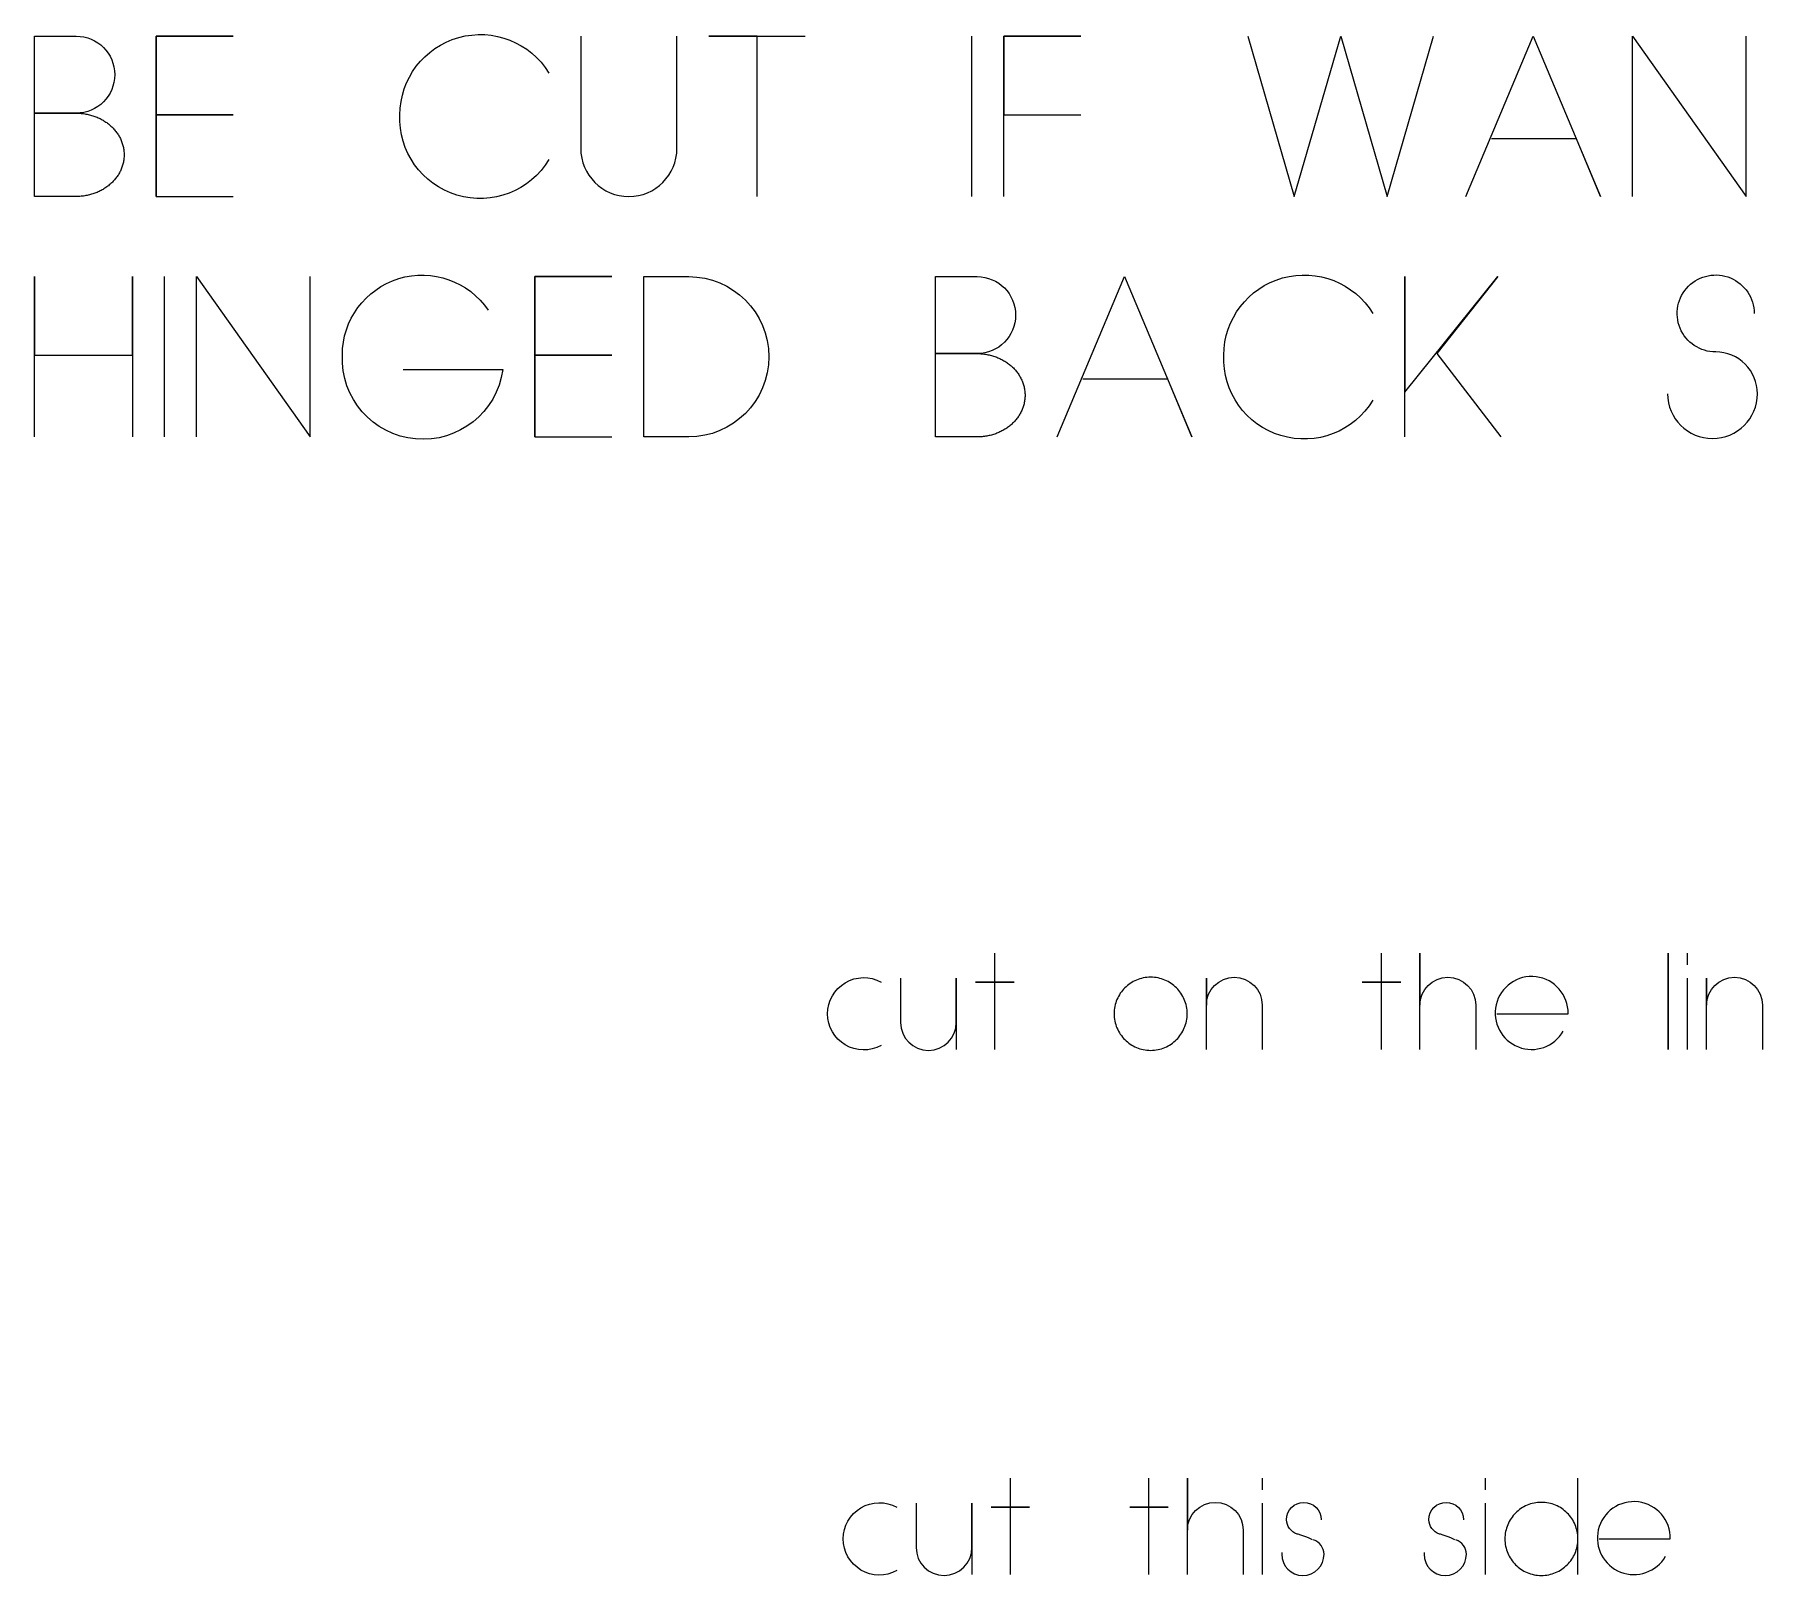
# Model space of a CAD drawing. Extents: x -841 to 5272, y -506 to 2808.
# Drawn here: x -841 to -302, y 431 to 911 of the extents above; entities that cross this region are included whole.
import ezdxf

# ---------------------------------------------------------------- set-up
doc = ezdxf.new("R2010")
doc.units = 0
doc.layers.add('T5_LOGOLAYER_2', color=18, linetype='CONTINUOUS')
doc.layers.add('T5_LOGOLAYER_21', color=18, linetype='CONTINUOUS')

msp = doc.modelspace()

# ---------------------------------------------------------------- linework, layer by layer
at = {"layer": 'T5_LOGOLAYER_2'}
for points in [[(-841.23, 860.84), (-841.23, 910.84), (-828.23, 910.84, -1), (-828.23, 886.84), (-841.23, 886.84), (-828.23, 886.84), (-827.84, 886.83), (-827.46, 886.82), (-827.08, 886.8), (-826.7, 886.77), (-826.32, 886.73), (-825.95, 886.69), (-825.58, 886.63), (-825.22, 886.57), (-824.85, 886.5), (-824.49, 886.43), (-824.14, 886.34), (-823.79, 886.25), (-823.44, 886.15), (-823.09, 886.05), (-822.75, 885.94), (-822.41, 885.82), (-822.08, 885.69), (-821.75, 885.56), (-821.43, 885.42), (-821.11, 885.27), (-820.79, 885.12), (-820.48, 884.96), (-820.18, 884.79), (-819.88, 884.62), (-819.58, 884.44), (-819.29, 884.26), (-819.01, 884.07), (-818.73, 883.87), (-818.45, 883.67), (-818.18, 883.46), (-817.92, 883.25), (-817.67, 883.03), (-817.42, 882.81), (-817.17, 882.58), (-816.93, 882.35), (-816.7, 882.11), (-816.48, 881.86), (-816.26, 881.62), (-816.05, 881.36), (-815.84, 881.11), (-815.65, 880.84), (-815.45, 880.58), (-815.27, 880.31), (-815.09, 880.03), (-814.93, 879.76), (-814.77, 879.47), (-814.61, 879.19), (-814.47, 878.9), (-814.33, 878.6), (-814.2, 878.31), (-814.08, 878.01), (-813.96, 877.7), (-813.86, 877.4), (-813.76, 877.09), (-813.67, 876.77), (-813.6, 876.46), (-813.53, 876.14), (-813.46, 875.82), (-813.41, 875.49), (-813.37, 875.17), (-813.34, 874.84), (-813.31, 874.51), (-813.3, 874.17), (-813.29, 873.84), (-813.3, 873.5), (-813.31, 873.17), (-813.34, 872.84), (-813.37, 872.51), (-813.41, 872.18), (-813.46, 871.86), (-813.53, 871.54), (-813.6, 871.22), (-813.67, 870.9), (-813.76, 870.59), (-813.86, 870.28), (-813.96, 869.97), (-814.08, 869.67), (-814.2, 869.37), (-814.33, 869.07), (-814.47, 868.78), (-814.61, 868.49), (-814.77, 868.2), (-814.93, 867.92), (-815.09, 867.64), (-815.27, 867.37), (-815.45, 867.1), (-815.65, 866.83), (-815.84, 866.57), (-816.05, 866.31), (-816.26, 866.06), (-816.48, 865.81), (-816.7, 865.57), (-816.93, 865.33), (-817.17, 865.1), (-817.42, 864.87), (-817.67, 864.65), (-817.92, 864.43), (-818.18, 864.21), (-818.45, 864.01), (-818.73, 863.81), (-819.01, 863.61), (-819.29, 863.42), (-819.58, 863.24), (-819.88, 863.06), (-820.18, 862.89), (-820.48, 862.72), (-820.79, 862.56), (-821.11, 862.41), (-821.43, 862.26), (-821.75, 862.12), (-822.08, 861.99), (-822.41, 861.86), (-822.75, 861.74), (-823.09, 861.63), (-823.44, 861.52), (-823.79, 861.42), (-824.14, 861.33), (-824.49, 861.25), (-824.85, 861.17), (-825.22, 861.1), (-825.58, 861.04), (-825.95, 860.99), (-826.32, 860.94), (-826.7, 860.9), (-827.08, 860.88), (-827.46, 860.85), (-827.84, 860.84), (-828.23, 860.84)], [(-651.23, 785.84), (-651.23, 835.84), (-637.23, 835.84, -1), (-637.23, 785.84)], [(-560.26, 785.84), (-560.26, 835.84), (-547.26, 835.84, -1), (-547.26, 811.84), (-560.26, 811.84), (-547.26, 811.84), (-546.87, 811.83), (-546.49, 811.82), (-546.11, 811.8), (-545.73, 811.77), (-545.36, 811.73), (-544.98, 811.69), (-544.62, 811.63), (-544.25, 811.57), (-543.89, 811.5), (-543.53, 811.43), (-543.17, 811.34), (-542.82, 811.25), (-542.47, 811.15), (-542.12, 811.05), (-541.78, 810.94), (-541.45, 810.82), (-541.11, 810.69), (-540.78, 810.56), (-540.46, 810.42), (-540.14, 810.27), (-539.83, 810.12), (-539.52, 809.96), (-539.21, 809.79), (-538.91, 809.62), (-538.61, 809.44), (-538.32, 809.26), (-538.04, 809.07), (-537.76, 808.87), (-537.49, 808.67), (-537.22, 808.46), (-536.96, 808.25), (-536.7, 808.03), (-536.45, 807.81), (-536.21, 807.58), (-535.97, 807.35), (-535.74, 807.11), (-535.51, 806.86), (-535.29, 806.62), (-535.08, 806.36), (-534.88, 806.11), (-534.68, 805.84), (-534.49, 805.58), (-534.3, 805.31), (-534.13, 805.03), (-533.96, 804.76), (-533.8, 804.47), (-533.64, 804.19), (-533.5, 803.9), (-533.36, 803.6), (-533.23, 803.31), (-533.11, 803.01), (-533, 802.7), (-532.89, 802.4), (-532.8, 802.09), (-532.71, 801.77), (-532.63, 801.46), (-532.56, 801.14), (-532.5, 800.82), (-532.45, 800.49), (-532.4, 800.17), (-532.37, 799.84), (-532.35, 799.51), (-532.33, 799.17), (-532.33, 798.84), (-532.33, 798.5), (-532.35, 798.17), (-532.37, 797.84), (-532.4, 797.51), (-532.45, 797.18), (-532.5, 796.86), (-532.56, 796.54), (-532.63, 796.22), (-532.71, 795.9), (-532.8, 795.59), (-532.89, 795.28), (-533, 794.97), (-533.11, 794.67), (-533.23, 794.37), (-533.36, 794.07), (-533.5, 793.78), (-533.64, 793.49), (-533.8, 793.2), (-533.96, 792.92), (-534.13, 792.64), (-534.3, 792.37), (-534.49, 792.1), (-534.68, 791.83), (-534.88, 791.57), (-535.08, 791.31), (-535.29, 791.06), (-535.51, 790.81), (-535.74, 790.57), (-535.97, 790.33), (-536.21, 790.1), (-536.45, 789.87), (-536.7, 789.65), (-536.96, 789.43), (-537.22, 789.21), (-537.49, 789.01), (-537.76, 788.81), (-538.04, 788.61), (-538.32, 788.42), (-538.61, 788.24), (-538.91, 788.06), (-539.21, 787.89), (-539.52, 787.72), (-539.83, 787.56), (-540.14, 787.41), (-540.46, 787.26), (-540.78, 787.12), (-541.11, 786.99), (-541.45, 786.86), (-541.78, 786.74), (-542.12, 786.63), (-542.47, 786.52), (-542.82, 786.42), (-543.17, 786.33), (-543.53, 786.25), (-543.89, 786.17), (-544.25, 786.1), (-544.62, 786.04), (-544.98, 785.99), (-545.36, 785.94), (-545.73, 785.9), (-546.11, 785.88), (-546.49, 785.85), (-546.87, 785.84), (-547.26, 785.84)]]:
    msp.add_lwpolyline(points, format="xyb", close=True, dxfattribs=at)
for points in [[(-803.29, 860.84), (-803.29, 910.84), (-779.29, 910.84), (-803.29, 910.84), (-803.29, 886.34), (-779.29, 886.34), (-803.29, 886.34), (-803.29, 860.84), (-779.29, 860.84)], [(-615.89, 860.84), (-615.89, 910.84), (-630.89, 910.84), (-600.89, 910.84)], [(-548.89, 860.84), (-548.89, 910.84)], [(-538.89, 860.84), (-538.89, 910.84), (-514.89, 910.84), (-538.89, 910.84), (-538.89, 886.34), (-514.89, 886.34)], [(-462.89, 910.84), (-448.39, 860.84), (-433.89, 910.84), (-419.39, 860.84), (-404.89, 910.84)], [(-394.89, 860.84), (-373.89, 910.84), (-352.89, 860.84), (-360.39, 878.84), (-386.89, 878.84)], [(-342.89, 860.84), (-342.89, 910.84), (-307.39, 860.84), (-307.39, 910.84)], [(-841.23, 785.84), (-841.23, 835.84), (-841.23, 811.34), (-810.73, 811.34), (-810.73, 835.84), (-810.73, 785.84)], [(-800.73, 785.84), (-800.73, 835.84)], [(-790.73, 785.84), (-790.73, 835.84), (-755.23, 785.84), (-755.23, 835.84)], [(-685.23, 785.84), (-685.23, 835.84), (-661.23, 835.84), (-685.23, 835.84), (-685.23, 811.34), (-661.23, 811.34), (-685.23, 811.34), (-685.23, 785.84), (-661.23, 785.84)], [(-522.33, 785.84), (-501.33, 835.84), (-480.33, 785.84), (-487.83, 803.84), (-514.33, 803.84)], [(-413.93, 785.84), (-413.93, 835.84), (-413.93, 799.84), (-384.93, 835.84), (-403.93, 811.84), (-383.93, 785.84)], [(-541.76, 594.82), (-541.76, 615.82), (-547.76, 615.82), (-535.76, 615.82), (-541.76, 615.82), (-541.76, 624.82)], [(-421.16, 594.82), (-421.16, 615.82), (-427.16, 615.82), (-415.16, 615.82), (-421.16, 615.82), (-421.16, 624.82)], [(-325.76, 621.22), (-325.76, 624.82)], [(-325.76, 594.82), (-325.76, 617.02)], [(-536.89, 431.03), (-536.89, 452.03), (-542.89, 452.03), (-530.89, 452.03), (-536.89, 452.03), (-536.89, 461.03)], [(-493.69, 431.03), (-493.69, 452.03), (-499.69, 452.03), (-487.69, 452.03), (-493.69, 452.03), (-493.69, 461.03)], [(-458.29, 457.43), (-458.29, 461.03)], [(-388.69, 457.43), (-388.69, 461.03)], [(-359.89, 431.03), (-359.89, 442.13), (-359.9, 442.72), (-359.95, 443.3), (-360.02, 443.87), (-360.12, 444.43), (-360.25, 444.98), (-360.4, 445.52), (-360.58, 446.05), (-360.79, 446.57), (-361.01, 447.08), (-361.27, 447.57), (-361.54, 448.04), (-361.84, 448.51), (-362.15, 448.95), (-362.49, 449.38), (-362.85, 449.8), (-363.23, 450.19), (-363.62, 450.57), (-364.04, 450.93), (-364.47, 451.27), (-364.92, 451.59), (-365.38, 451.88), (-365.86, 452.16), (-366.35, 452.41), (-366.85, 452.64), (-367.37, 452.84), (-367.9, 453.02), (-368.44, 453.17), (-368.99, 453.3), (-369.55, 453.4), (-370.12, 453.47), (-370.7, 453.52), (-371.29, 453.53), (-371.88, 453.52), (-372.46, 453.47), (-373.03, 453.4), (-373.59, 453.3), (-374.14, 453.17), (-374.68, 453.02), (-375.21, 452.84), (-375.73, 452.64), (-376.23, 452.41), (-376.72, 452.16), (-377.2, 451.88), (-377.66, 451.59), (-378.11, 451.27), (-378.54, 450.93), (-378.95, 450.57), (-379.35, 450.19), (-379.73, 449.8), (-380.09, 449.38), (-380.43, 448.95), (-380.74, 448.51), (-381.04, 448.04), (-381.31, 447.57), (-381.57, 447.08), (-381.79, 446.57), (-382, 446.05), (-382.18, 445.52), (-382.33, 444.98), (-382.46, 444.43), (-382.56, 443.87), (-382.63, 443.3), (-382.68, 442.72), (-382.69, 442.13), (-382.68, 441.55), (-382.63, 440.97), (-382.56, 440.4), (-382.46, 439.84), (-382.33, 439.28), (-382.18, 438.74), (-382, 438.21), (-381.79, 437.7), (-381.57, 437.19), (-381.31, 436.7), (-381.04, 436.22), (-380.74, 435.76), (-380.43, 435.31), (-380.09, 434.88), (-379.73, 434.47), (-379.35, 434.07), (-378.95, 433.69), (-378.54, 433.34), (-378.11, 433), (-377.66, 432.68), (-377.2, 432.38), (-376.72, 432.11), (-376.23, 431.86), (-375.73, 431.63), (-375.21, 431.42), (-374.68, 431.25), (-374.14, 431.09), (-373.59, 430.96), (-373.03, 430.86), (-372.46, 430.79), (-371.88, 430.75), (-371.29, 430.73), (-370.7, 430.75), (-370.12, 430.79), (-369.55, 430.86), (-368.99, 430.96), (-368.44, 431.09), (-367.9, 431.25), (-367.37, 431.42), (-366.85, 431.63), (-366.35, 431.86), (-365.86, 432.11), (-365.38, 432.38), (-364.92, 432.68), (-364.47, 433), (-364.04, 433.34), (-363.62, 433.69), (-363.23, 434.07), (-362.85, 434.47), (-362.49, 434.88), (-362.15, 435.31), (-361.84, 435.76), (-361.54, 436.22), (-361.27, 436.7), (-361.01, 437.19), (-360.79, 437.7), (-360.58, 438.21), (-360.4, 438.74), (-360.25, 439.28), (-360.12, 439.84), (-360.02, 440.4), (-359.95, 440.97), (-359.9, 441.55), (-359.89, 442.13), (-359.89, 461.03)], [(-458.29, 431.03), (-458.29, 453.23)], [(-388.69, 431.03), (-388.69, 453.23)]]:
    msp.add_lwpolyline(points, dxfattribs=at)
for points in [[(-680.79, 872.34, -0.77786), (-727.29, 886.34, -0.756443), (-680.79, 899.34)], [(-670.89, 910.84), (-670.89, 875.84, 1), (-640.89, 875.84), (-640.89, 910.84)], [(-726.23, 806.84), (-695.23, 806.84, -0.955296), (-745.23, 811.34, -0.741566), (-699.73, 825.34)], [(-423.83, 797.34, -0.77786), (-470.33, 811.34, -0.756443), (-423.83, 824.34)], [(-331.93, 799.34, 1), (-303.93, 799.34, 0.415385), (-316.93, 812.34, -0.668438), (-325.43, 832.84, -0.668438), (-304.93, 824.34)], [(-409.16, 594.82), (-409.16, 624.82), (-409.16, 608.62, -1), (-391.76, 608.62), (-391.76, 594.82)], [(-577.22, 596.02, -0.569347), (-593.9, 605.92, -0.569347), (-577.22, 615.82)], [(-571.16, 617.02), (-571.16, 603.22, 1), (-553.76, 603.22), (-553.76, 617.02), (-553.76, 594.82)], [(-475.76, 594.82), (-475.76, 617.02), (-475.76, 608.62, -1), (-458.36, 608.62), (-458.36, 594.82)], [(-385.16, 605.92), (-362.96, 605.92, 0.90232), (-385.42, 608.72, 0.862347), (-364.46, 600.52)], [(-319.76, 594.82), (-319.76, 617.02), (-319.76, 608.62, -1), (-302.36, 608.62), (-302.36, 594.82)], [(-481.69, 431.03), (-481.69, 461.03), (-481.69, 444.83, -1), (-464.29, 444.83), (-464.29, 431.03)], [(-572.35, 432.23, -0.569347), (-589.03, 442.13, -0.569347), (-572.35, 452.03)], [(-566.29, 453.23), (-566.29, 439.43, 1), (-548.89, 439.43), (-548.89, 453.23), (-548.89, 431.03)], [(-442.69, 441.83), (-443.89, 442.43), (-444.79, 442.73), (-446.29, 443.33), (-447.19, 443.63), (-447.49, 443.63, -0.313298), (-450.79, 448.13, -1), (-439.99, 448.13)], [(-398.29, 441.83), (-399.49, 442.43), (-400.39, 442.73), (-401.89, 443.33), (-402.79, 443.63), (-403.09, 443.63, -0.313298), (-406.39, 448.13, -1), (-395.59, 448.13)], [(-353.29, 442.13), (-331.09, 442.13, 0.90232), (-353.55, 444.93, 0.862347), (-332.59, 436.73)], [(-452.29, 437.93), (-452.29, 437.33, 1), (-439.09, 437.33, 0.329104), (-442.39, 441.83)], [(-407.89, 437.93), (-407.89, 437.33, 1), (-394.69, 437.33, 0.329104), (-397.99, 441.83)]]:
    msp.add_lwpolyline(points, format="xyb", dxfattribs=at)
for points in [[(-331.76, 594.82), (-331.76, 624.82)], [(-493.16, 594.52), (-492.57, 594.54), (-491.99, 594.58), (-491.42, 594.66), (-490.86, 594.76), (-490.31, 594.88), (-489.77, 595.04), (-489.24, 595.22), (-488.72, 595.42), (-488.21, 595.65), (-487.72, 595.9), (-487.24, 596.17), (-486.78, 596.47), (-486.33, 596.79), (-485.9, 597.13), (-485.49, 597.49), (-485.09, 597.86), (-484.72, 598.26), (-484.36, 598.67), (-484.02, 599.1), (-483.7, 599.55), (-483.41, 600.01), (-483.13, 600.49), (-482.88, 600.98), (-482.65, 601.49), (-482.45, 602), (-482.27, 602.53), (-482.11, 603.07), (-481.99, 603.63), (-481.89, 604.19), (-481.81, 604.76), (-481.77, 605.34), (-481.76, 605.92), (-481.77, 606.51), (-481.81, 607.09), (-481.89, 607.66), (-481.99, 608.22), (-482.11, 608.77), (-482.27, 609.31), (-482.45, 609.84), (-482.65, 610.36), (-482.88, 610.87), (-483.13, 611.36), (-483.41, 611.84), (-483.7, 612.3), (-484.02, 612.74), (-484.36, 613.18), (-484.72, 613.59), (-485.09, 613.98), (-485.49, 614.36), (-485.9, 614.72), (-486.33, 615.06), (-486.78, 615.38), (-487.24, 615.67), (-487.72, 615.95), (-488.21, 616.2), (-488.72, 616.43), (-489.24, 616.63), (-489.77, 616.81), (-490.31, 616.97), (-490.86, 617.09), (-491.42, 617.19), (-491.99, 617.27), (-492.57, 617.31), (-493.16, 617.32), (-493.74, 617.31), (-494.32, 617.27), (-494.89, 617.19), (-495.45, 617.09), (-496, 616.97), (-496.55, 616.81), (-497.08, 616.63), (-497.59, 616.43), (-498.1, 616.2), (-498.59, 615.95), (-499.07, 615.67), (-499.53, 615.38), (-499.98, 615.06), (-500.41, 614.72), (-500.82, 614.36), (-501.22, 613.98), (-501.59, 613.59), (-501.95, 613.18), (-502.29, 612.74), (-502.61, 612.3), (-502.9, 611.84), (-503.18, 611.36), (-503.43, 610.87), (-503.66, 610.36), (-503.86, 609.84), (-504.04, 609.31), (-504.2, 608.77), (-504.32, 608.22), (-504.42, 607.66), (-504.5, 607.09), (-504.54, 606.51), (-504.56, 605.92), (-504.54, 605.34), (-504.5, 604.76), (-504.42, 604.19), (-504.32, 603.63), (-504.2, 603.07), (-504.04, 602.53), (-503.86, 602), (-503.66, 601.49), (-503.43, 600.98), (-503.18, 600.49), (-502.9, 600.01), (-502.61, 599.55), (-502.29, 599.1), (-501.95, 598.67), (-501.59, 598.26), (-501.22, 597.86), (-500.82, 597.49), (-500.41, 597.13), (-499.98, 596.79), (-499.53, 596.47), (-499.07, 596.17), (-498.59, 595.9), (-498.1, 595.65), (-497.59, 595.42), (-497.08, 595.22), (-496.55, 595.04), (-496, 594.88), (-495.45, 594.76), (-494.89, 594.66), (-494.32, 594.58), (-493.74, 594.54)]]:
    msp.add_lwpolyline(points, close=True, dxfattribs=at)
at = {"layer": 'T5_LOGOLAYER_21'}
for points in [[(-841.23, 860.84), (-841.23, 910.84), (-828.23, 910.84, -1), (-828.23, 886.84), (-841.23, 886.84), (-828.23, 886.84), (-827.84, 886.83), (-827.46, 886.82), (-827.08, 886.8), (-826.7, 886.77), (-826.32, 886.73), (-825.95, 886.69), (-825.58, 886.63), (-825.22, 886.57), (-824.85, 886.5), (-824.49, 886.43), (-824.14, 886.34), (-823.79, 886.25), (-823.44, 886.15), (-823.09, 886.05), (-822.75, 885.94), (-822.41, 885.82), (-822.08, 885.69), (-821.75, 885.56), (-821.43, 885.42), (-821.11, 885.27), (-820.79, 885.12), (-820.48, 884.96), (-820.18, 884.79), (-819.88, 884.62), (-819.58, 884.44), (-819.29, 884.26), (-819.01, 884.07), (-818.73, 883.87), (-818.45, 883.67), (-818.18, 883.46), (-817.92, 883.25), (-817.67, 883.03), (-817.42, 882.81), (-817.17, 882.58), (-816.93, 882.35), (-816.7, 882.11), (-816.48, 881.86), (-816.26, 881.62), (-816.05, 881.36), (-815.84, 881.11), (-815.65, 880.84), (-815.45, 880.58), (-815.27, 880.31), (-815.09, 880.03), (-814.93, 879.76), (-814.77, 879.47), (-814.61, 879.19), (-814.47, 878.9), (-814.33, 878.6), (-814.2, 878.31), (-814.08, 878.01), (-813.96, 877.7), (-813.86, 877.4), (-813.76, 877.09), (-813.67, 876.77), (-813.6, 876.46), (-813.53, 876.14), (-813.46, 875.82), (-813.41, 875.49), (-813.37, 875.17), (-813.34, 874.84), (-813.31, 874.51), (-813.3, 874.17), (-813.29, 873.84), (-813.3, 873.5), (-813.31, 873.17), (-813.34, 872.84), (-813.37, 872.51), (-813.41, 872.18), (-813.46, 871.86), (-813.53, 871.54), (-813.6, 871.22), (-813.67, 870.9), (-813.76, 870.59), (-813.86, 870.28), (-813.96, 869.97), (-814.08, 869.67), (-814.2, 869.37), (-814.33, 869.07), (-814.47, 868.78), (-814.61, 868.49), (-814.77, 868.2), (-814.93, 867.92), (-815.09, 867.64), (-815.27, 867.37), (-815.45, 867.1), (-815.65, 866.83), (-815.84, 866.57), (-816.05, 866.31), (-816.26, 866.06), (-816.48, 865.81), (-816.7, 865.57), (-816.93, 865.33), (-817.17, 865.1), (-817.42, 864.87), (-817.67, 864.65), (-817.92, 864.43), (-818.18, 864.21), (-818.45, 864.01), (-818.73, 863.81), (-819.01, 863.61), (-819.29, 863.42), (-819.58, 863.24), (-819.88, 863.06), (-820.18, 862.89), (-820.48, 862.72), (-820.79, 862.56), (-821.11, 862.41), (-821.43, 862.26), (-821.75, 862.12), (-822.08, 861.99), (-822.41, 861.86), (-822.75, 861.74), (-823.09, 861.63), (-823.44, 861.52), (-823.79, 861.42), (-824.14, 861.33), (-824.49, 861.25), (-824.85, 861.17), (-825.22, 861.1), (-825.58, 861.04), (-825.95, 860.99), (-826.32, 860.94), (-826.7, 860.9), (-827.08, 860.88), (-827.46, 860.85), (-827.84, 860.84), (-828.23, 860.84)], [(-651.23, 785.84), (-651.23, 835.84), (-637.23, 835.84, -1), (-637.23, 785.84)], [(-560.26, 785.84), (-560.26, 835.84), (-547.26, 835.84, -1), (-547.26, 811.84), (-560.26, 811.84), (-547.26, 811.84), (-546.87, 811.83), (-546.49, 811.82), (-546.11, 811.8), (-545.73, 811.77), (-545.36, 811.73), (-544.98, 811.69), (-544.62, 811.63), (-544.25, 811.57), (-543.89, 811.5), (-543.53, 811.43), (-543.17, 811.34), (-542.82, 811.25), (-542.47, 811.15), (-542.12, 811.05), (-541.78, 810.94), (-541.45, 810.82), (-541.11, 810.69), (-540.78, 810.56), (-540.46, 810.42), (-540.14, 810.27), (-539.83, 810.12), (-539.52, 809.96), (-539.21, 809.79), (-538.91, 809.62), (-538.61, 809.44), (-538.32, 809.26), (-538.04, 809.07), (-537.76, 808.87), (-537.49, 808.67), (-537.22, 808.46), (-536.96, 808.25), (-536.7, 808.03), (-536.45, 807.81), (-536.21, 807.58), (-535.97, 807.35), (-535.74, 807.11), (-535.51, 806.86), (-535.29, 806.62), (-535.08, 806.36), (-534.88, 806.11), (-534.68, 805.84), (-534.49, 805.58), (-534.3, 805.31), (-534.13, 805.03), (-533.96, 804.76), (-533.8, 804.47), (-533.64, 804.19), (-533.5, 803.9), (-533.36, 803.6), (-533.23, 803.31), (-533.11, 803.01), (-533, 802.7), (-532.89, 802.4), (-532.8, 802.09), (-532.71, 801.77), (-532.63, 801.46), (-532.56, 801.14), (-532.5, 800.82), (-532.45, 800.49), (-532.4, 800.17), (-532.37, 799.84), (-532.35, 799.51), (-532.33, 799.17), (-532.33, 798.84), (-532.33, 798.5), (-532.35, 798.17), (-532.37, 797.84), (-532.4, 797.51), (-532.45, 797.18), (-532.5, 796.86), (-532.56, 796.54), (-532.63, 796.22), (-532.71, 795.9), (-532.8, 795.59), (-532.89, 795.28), (-533, 794.97), (-533.11, 794.67), (-533.23, 794.37), (-533.36, 794.07), (-533.5, 793.78), (-533.64, 793.49), (-533.8, 793.2), (-533.96, 792.92), (-534.13, 792.64), (-534.3, 792.37), (-534.49, 792.1), (-534.68, 791.83), (-534.88, 791.57), (-535.08, 791.31), (-535.29, 791.06), (-535.51, 790.81), (-535.74, 790.57), (-535.97, 790.33), (-536.21, 790.1), (-536.45, 789.87), (-536.7, 789.65), (-536.96, 789.43), (-537.22, 789.21), (-537.49, 789.01), (-537.76, 788.81), (-538.04, 788.61), (-538.32, 788.42), (-538.61, 788.24), (-538.91, 788.06), (-539.21, 787.89), (-539.52, 787.72), (-539.83, 787.56), (-540.14, 787.41), (-540.46, 787.26), (-540.78, 787.12), (-541.11, 786.99), (-541.45, 786.86), (-541.78, 786.74), (-542.12, 786.63), (-542.47, 786.52), (-542.82, 786.42), (-543.17, 786.33), (-543.53, 786.25), (-543.89, 786.17), (-544.25, 786.1), (-544.62, 786.04), (-544.98, 785.99), (-545.36, 785.94), (-545.73, 785.9), (-546.11, 785.88), (-546.49, 785.85), (-546.87, 785.84), (-547.26, 785.84)]]:
    msp.add_lwpolyline(points, format="xyb", close=True, dxfattribs=at)
for points in [[(-803.29, 860.84), (-803.29, 910.84), (-779.29, 910.84), (-803.29, 910.84), (-803.29, 886.34), (-779.29, 886.34), (-803.29, 886.34), (-803.29, 860.84), (-779.29, 860.84)], [(-615.89, 860.84), (-615.89, 910.84), (-630.89, 910.84), (-600.89, 910.84)], [(-548.89, 860.84), (-548.89, 910.84)], [(-538.89, 860.84), (-538.89, 910.84), (-514.89, 910.84), (-538.89, 910.84), (-538.89, 886.34), (-514.89, 886.34)], [(-462.89, 910.84), (-448.39, 860.84), (-433.89, 910.84), (-419.39, 860.84), (-404.89, 910.84)], [(-394.89, 860.84), (-373.89, 910.84), (-352.89, 860.84), (-360.39, 878.84), (-386.89, 878.84)], [(-342.89, 860.84), (-342.89, 910.84), (-307.39, 860.84), (-307.39, 910.84)], [(-841.23, 785.84), (-841.23, 835.84), (-841.23, 811.34), (-810.73, 811.34), (-810.73, 835.84), (-810.73, 785.84)], [(-800.73, 785.84), (-800.73, 835.84)], [(-790.73, 785.84), (-790.73, 835.84), (-755.23, 785.84), (-755.23, 835.84)], [(-685.23, 785.84), (-685.23, 835.84), (-661.23, 835.84), (-685.23, 835.84), (-685.23, 811.34), (-661.23, 811.34), (-685.23, 811.34), (-685.23, 785.84), (-661.23, 785.84)], [(-522.33, 785.84), (-501.33, 835.84), (-480.33, 785.84), (-487.83, 803.84), (-514.33, 803.84)], [(-413.93, 785.84), (-413.93, 835.84), (-413.93, 799.84), (-384.93, 835.84), (-403.93, 811.84), (-383.93, 785.84)]]:
    msp.add_lwpolyline(points, dxfattribs=at)
for points in [[(-680.79, 872.34, -0.77786), (-727.29, 886.34, -0.756443), (-680.79, 899.34)], [(-670.89, 910.84), (-670.89, 875.84, 1), (-640.89, 875.84), (-640.89, 910.84)], [(-726.23, 806.84), (-695.23, 806.84, -0.955296), (-745.23, 811.34, -0.741566), (-699.73, 825.34)], [(-423.83, 797.34, -0.77786), (-470.33, 811.34, -0.756443), (-423.83, 824.34)], [(-331.93, 799.34, 1), (-303.93, 799.34, 0.415385), (-316.93, 812.34, -0.668438), (-325.43, 832.84, -0.668438), (-304.93, 824.34)]]:
    msp.add_lwpolyline(points, format="xyb", dxfattribs=at)

doc.saveas('drawing.dxf')
